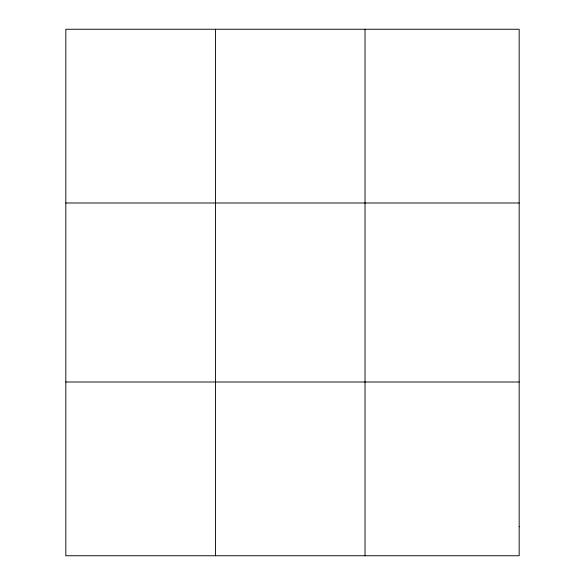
<?xml version="1.0" encoding="UTF-8"?>
<svg xmlns="http://www.w3.org/2000/svg" width="585" height="585" viewBox="0 0 585 585"><rect width="100%" height="100%" fill="white"/><g stroke="black" fill="none" stroke-linecap="round" stroke-linejoin="round"><path stroke-width="0.88" d="M215.434 555.75L215.434 29.25M365.033 555.75L365.033 29.25M65.827 202.995L519.173 202.995M65.827 382.005L519.173 382.005M519.173 526.792L519.173 555.75L65.827 555.75L65.827 29.25L519.173 29.25L519.173 526.792"/></g></svg>
